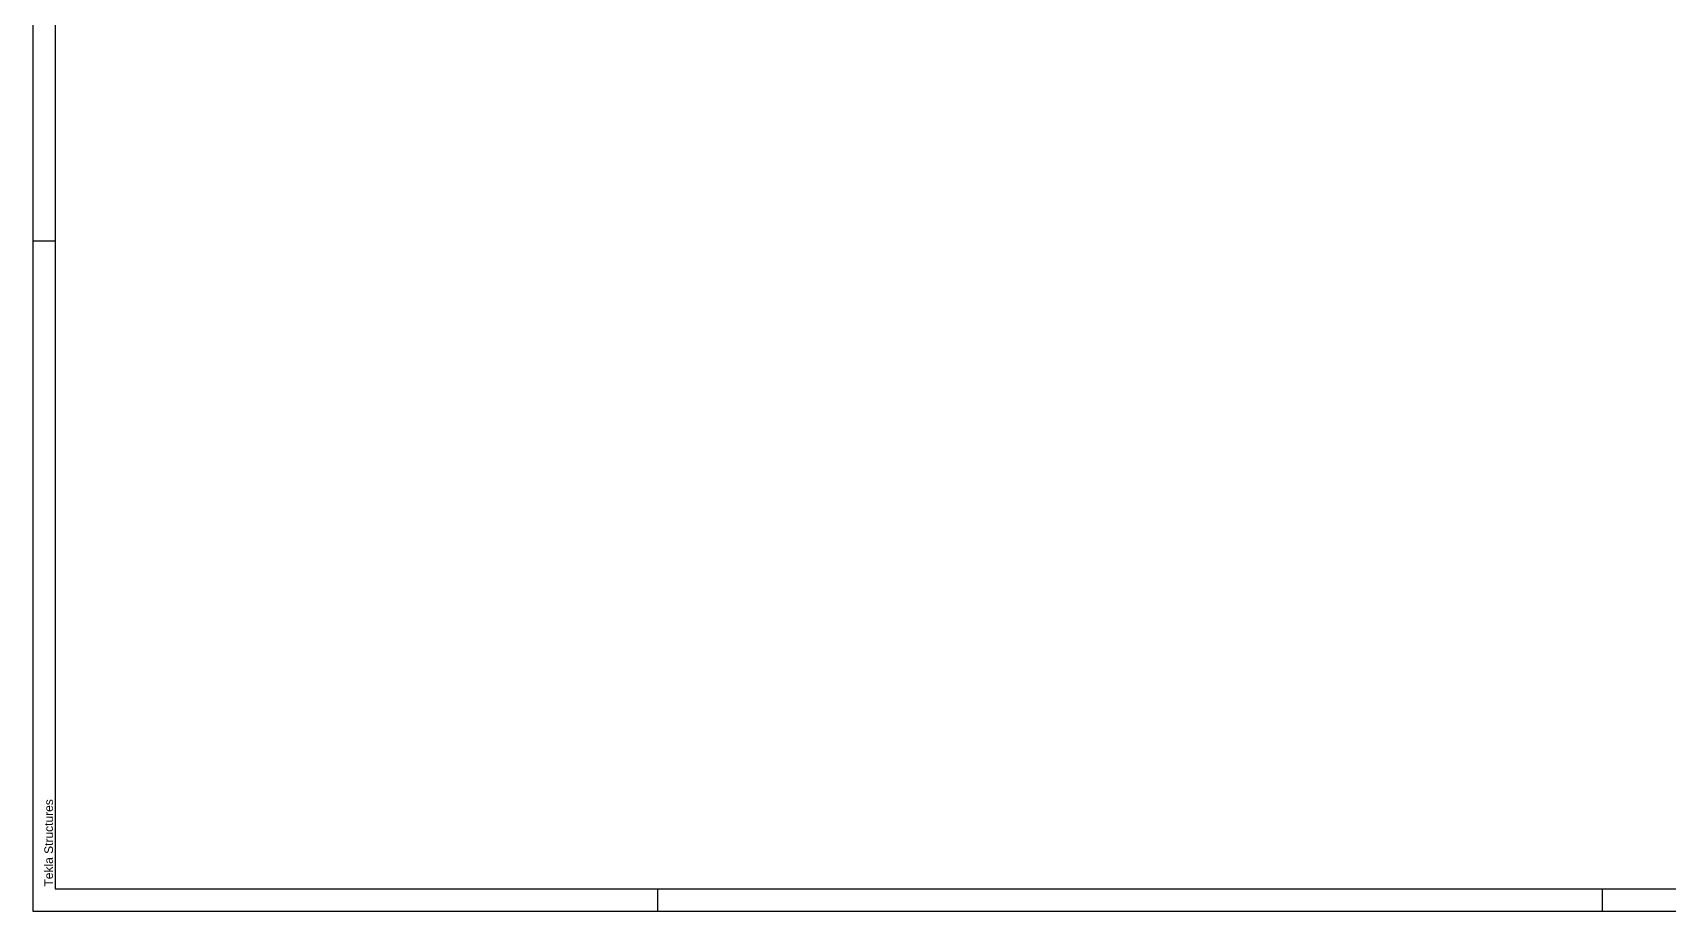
# Model space of a CAD drawing. Header units: millimetres. Extents: x -185 to 1004, y -593 to 248.
# Drawn here: x -185.4 to 178.3, y -592.9 to -397.5 of the extents above; entities that cross this region are included whole.
import ezdxf

# ---------------------------------------------------------------- set-up
doc = ezdxf.new("R2010")
doc.units = ezdxf.units.MM
doc.styles.add('Arial', font='ARIAL.TTF', dxfattribs={"height": 0.2})

# ---------------------------------------------------------------- blocks, each defined once
blk = doc.blocks.new('Unknown-761544866-1163')
at = {"color": 5, "linetype": 'Continuous'}
for p, q in [((-185.36, 248.09), (-185.36, -592.91)), ((-180.36, 243.09), (-180.36, -587.91)), ((-180.36, -443.91), (-185.36, -443.91)), ((-180.36, -587.91), (998.64, -587.91)), ((-46.36, -592.91), (-46.36, -587.91)), ((163.64, -592.91), (163.64, -587.91)), ((-185.36, -592.91), (1003.64, -592.91))]:
    blk.add_line(p, q, dxfattribs=at)
at = {"color": 174, "linetype": 'Continuous', "style": 'Arial'}
blk.add_text('Tekla Structures', height=1.9102, rotation=90, dxfattribs=at).set_placement((-180.86, -587.41))

msp = doc.modelspace()

# ---------------------------------------------------------------- block references
msp.add_blockref('Unknown-761544866-1163', (0, 0))

doc.saveas('drawing.dxf')
